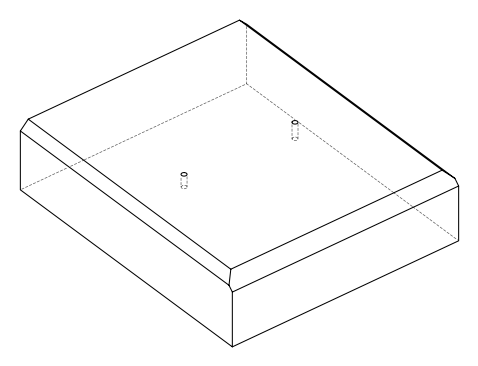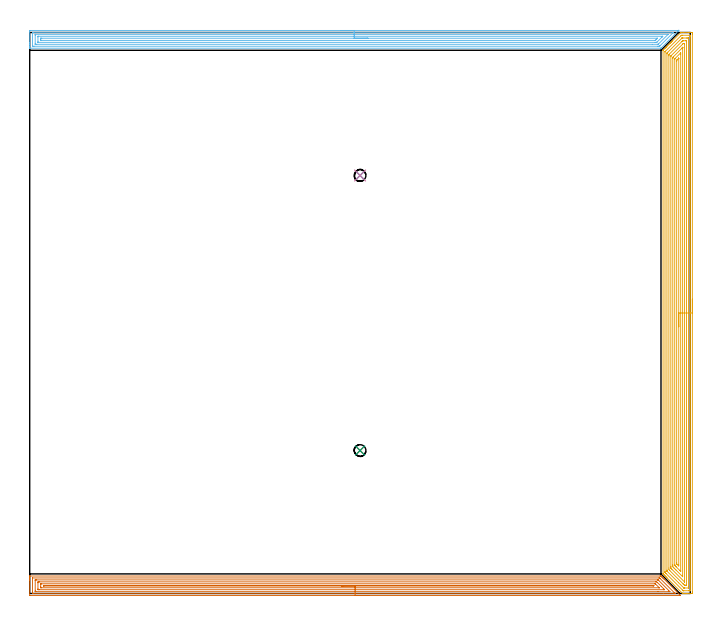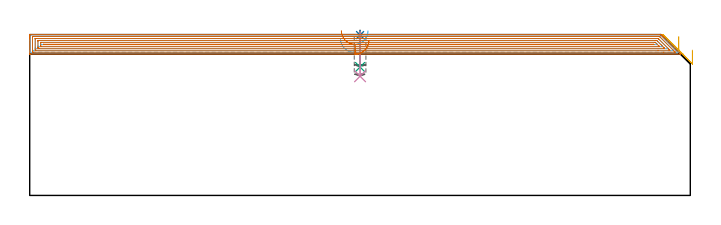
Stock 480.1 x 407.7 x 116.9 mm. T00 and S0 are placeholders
(PLAN: 7 operations, 2 tool changes, 67.5 min)
(1 SPOT_DRILL | STEP1POCKET | NXT0321_9005460120000 | 0.03 min | 0 mm3)
(2 SPOT_DRILL_1 | STEP1POCKET_1 | NXT0321_9005460120000 | 0.03 min | 0 mm3)
(3 DRILL_BLIND_HOLE_INTO_CENTER | STEP1POCKET | NXT0301_056 | 0.1 min | 1269 mm3)
(4 DRILL_BLIND_HOLE_INTO_CENTER_1 | STEP1POCKET_1 | NXT0301_056 | 0.13 min | 1643 mm3)
(5 AREA_MILL | FG_CHAMFER_SURFACE | UGT0205_001 | 25.86 min | 92480 mm3)
(6 AREA_MILL_1 | FG_CHAMFER_SURFACE_1 | UGT0205_001 | 18.87 min | 38530 mm3)
(7 AREA_MILL_2 | FG_CHAMFER_SURFACE_2 | UGT0205_001 | 22.53 min | 46734 mm3)
(TOOL NXT0321_9005460120000 | NC Spot Drill, 142deg, 12mm, Carbide, Uncoated | D12 PA142 FL30 Z2)
(TOOL NXT0301_056 | Carbide Drill 8.5mm [860.1-0850-026A1-MM 2214] | D8.5 PA140 FL47 Z2)
(TOOL UGT0205_001 | Chamfer Mill 20 x 3 x 45 deg. | D20 FL50 Z2)
(OP 1 SPOT_DRILL)
G17 G21 G94 G90
T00 M6
G54
G17 G0 G90 X240.1 Y103.9 S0 M3
G43 Z126.9 H0
G94 G81 G98 Z116.534 F250. R119.9
G80
M5
M2
(OP 2 SPOT_DRILL_1)
G17 G21 G94 G90
T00 M6
G54
G17 G0 G90 X240.1 Y303.8 S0 M3
G43 Z126.9 H0
G94 G81 G98 Z116.534 F250. R119.9
G80
M5
M2
(OP 3 DRILL_BLIND_HOLE_INTO_CENTER)
G17 G21 G94 G90
T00 M6
G54
G17 G0 G90 X240.1 Y103.9 S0 M3
G43 Z126.9 H1
G94 G81 G98 Z93.3 F250. R118.9
G80
M5
M2
(OP 4 DRILL_BLIND_HOLE_INTO_CENTER_1)
G17 G21 G94 G90
T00 M6
G54
G17 G0 G90 X240.1 Y303.8 S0 M3
G43 Z126.9 H1
G94 G81 G98 Z86.6 F250. R118.9
G80
M5
M2
(OP 5 AREA_MILL)
G17 G21 G94 G90
T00 M6
G54
G17 G0 G90 X481.6 Y213.85 S1061 M3
G43 Z126.9 H0
Z105.6
G94 G1 Y213.812 Z104.728 F250.
Y213.698 Z103.864
Y213.509 Z103.012
Y213.247 Z102.18
Y212.913 Z101.374
Y212.51 Z100.6
Y212.042 Z99.864
Y211.51 Z99.172
Y210.921 Z98.529
Y210.278 Z97.94
Y209.586 Z97.409
Y208.85 Z96.94
Y208.076 Z96.537
Y207.27 Z96.203
Y206.438 Z95.941
Y205.586 Z95.752
Y204.722 Z95.638
Y203.85 Z95.6
Y1.02
X481.599 Y0.618 Z95.601
X481.595 Y0.132 Z95.603
X481.591 Y0.009 Z95.606
X481.115 Y0. Z96.082
X477.579 Z99.615
X477.034 Z100.163
X476.695 Z100.501
X476.15 Z101.046
X475.811 Z101.384
X474.823 Z102.376
X474.499 Y0.01 Z102.7
X474.485 Y0.02 Z102.714
X474.329 Y0.171 Z102.87
X474.289 Y0.21 Z102.91
X463.161 Y11.338 Z114.037
X462.995 Y11.502 Z114.2
X462.832 Y11.667 Z114.365
X462.715 Y11.784 Z114.483
X462.553 Y11.944 Z114.642
X462.395 Y12.104 Z114.803
X462.268 Y12.231 Z114.93
X462.111 Y12.386 Z115.084
X461.958 Y12.541 Z115.24
X461.821 Y12.678 Z115.376
X461.669 Y12.829 Z115.526
X461.52 Y12.979 Z115.677
X461.375 Y13.124 Z115.823
X461.227 Y13.271 Z115.968
X461.083 Y13.416 Z116.115
X460.928 Y13.571 Z116.27
X460.785 Y13.713 Z116.41
X460.646 Y13.853 Z116.552
X460.481 Y14.018 Z116.716
X460.328 Y14.176 Z116.868
X460.304 Y14.205 Z116.89
X460.3 Y14.464 Z116.9
Y394.576
X460.304 Y394.795 Z116.889
X460.373 Y394.874 Z116.825
X460.522 Y395.022 Z116.677
X460.687 Y395.187 Z116.512
X461.375 Y395.876 Z115.821
X461.48 Y395.98 Z115.719
X461.565 Y396.065 Z115.635
X461.669 Y396.171 Z115.527
X462.111 Y396.611 Z115.088
X462.553 Y397.055 Z114.643
X462.755 Y397.256 Z114.444
X462.827 Y397.327 Z114.373
X463.437 Y397.939 Z113.759
X463.649 Y398.149 Z113.551
X463.684 Y398.184 Z113.516
X464.321 Y398.823 Z112.875
X464.54 Y399.04 Z112.66
X465.205 Y399.706 Z111.992
X465.397 Y399.897 Z111.803
X465.436 Y399.936 Z111.764
X466.089 Y400.59 Z111.108
X466.254 Y400.754 Z110.946
X466.329 Y400.829 Z110.871
X466.972 Y401.474 Z110.225
X467.111 Y401.611 Z110.089
X473.029 Y407.529 Z104.17
X473.16 Y407.656 Z104.039
X473.197 Y407.69 Z104.002
X473.837 Y407.7 Z103.363
X475.266 Z101.931
X479.074 Z98.123
X480.842 Z96.355
X481.115 Y407.697 Z96.083
X481.592 Y407.691 Z95.606
X481.595 Y407.568 Z95.603
X481.599 Y407.082 Z95.601
X481.6 Y406.592 Z95.6
Y203.85
X480.186 Z97.014
X480.185 Y2.192 Z97.015
X480.184 Y2.087 Z97.016
X480.181 Y2.035 Z97.019
X480.18 Y2.016 Z97.02
X480.146 Y2.01 Z97.054
X479.745 Y2.002 Z97.455
X479.347 Y2.001 Z97.853
X478.863 Y2. Z98.337
X475.327 Z101.873
X475.127 Y2.001 Z102.073
X475.027 Y2.002 Z102.173
X474.978 Y2.006 Z102.222
X474.955 Y2.01 Z102.245
X474.927 Y2.033 Z102.273
X474.547 Y2.404 Z102.653
X462.553 Y14.397 Z114.647
X462.04 Y14.911 Z115.16
X461.867 Y15.089 Z115.333
X461.731 Y15.231 Z115.469
X461.721 Y15.336 Z115.479
X461.715 Y15.758 Z115.485
X461.714 Y15.804 Z115.486
X461.715 Y393.637 Z115.485
X461.716 Y393.682 Z115.484
X461.719 Y393.734 Z115.481
X461.721 Y393.757 Z115.479
X461.739 Y393.779 Z115.461
X461.819 Y393.865 Z115.381
X461.942 Y393.991 Z115.258
X462.095 Y394.145 Z115.105
X473.246 Y405.296 Z103.954
X473.652 Y405.691 Z103.548
X474.044 Y405.695 Z103.156
X474.528 Y405.699 Z102.672
X479.347 Y405.7 Z97.853
X479.832 Y405.698 Z97.368
X480.068 Y405.692 Z97.132
X480.179 Y405.688 Z97.021
X480.185 Y405.342 Z97.015
Y405.296
X480.186 Y203.85 Z97.014
X478.772 Z98.429
X478.771 Y4.773
X478.767 Y4.191 Z98.433
X478.765 Y4.037 Z98.435
X478.76 Y4.01 Z98.44
X478.715 Y4.005 Z98.485
X478.651 Y4.001 Z98.549
X475.811 Z101.389
X475.622 Y4.003 Z101.578
X475.496 Y4.006 Z101.704
X475.4 Y4.011 Z101.8
X475.363 Y4.045 Z101.837
X475.21 Y4.191 Z101.99
X471.595 Y7.804 Z105.605
X463.255 Y16.145 Z113.945
X463.164 Y16.238 Z114.036
X463.143 Y16.263 Z114.057
X463.136 Y16.275 Z114.064
X463.133 Y16.297 Z114.067
X463.13 Y16.386 Z114.07
X463.129 Y16.698 Z114.071
X463.128 Y17.01 Z114.072
X463.129 Y392.207 Z114.071
X463.131 Y392.498 Z114.069
X463.133 Y392.643 Z114.067
X463.135 Y392.712 Z114.065
X463.198 Y392.789 Z114.002
X463.315 Y392.913 Z113.885
X463.437 Y393.037 Z113.763
X463.758 Y393.358 Z113.442
X473.908 Y403.509 Z103.292
X473.977 Y403.576 Z103.223
X474.044 Y403.639 Z103.156
X474.09 Y403.679 Z103.11
X474.131 Y403.69 Z103.069
X474.217 Y403.694 Z102.983
X474.391 Y403.698 Z102.809
X474.738 Y403.7 Z102.462
X477.39 Z99.81
X478.274 Z98.926
X478.463 Y403.697 Z98.737
X478.652 Y403.691 Z98.548
X478.765 Y403.686 Z98.435
X478.767 Y403.613 Z98.433
X478.769 Y403.509 Z98.431
X478.771 Y403.198 Z98.429
X478.772 Y203.85
X477.357 Z99.843
Y6.106
X477.355 Y6.048 Z99.845
X477.352 Y6.017 Z99.848
X477.349 Y6.01 Z99.851
X477.341 Y6.007 Z99.859
X477.126 Y6.003 Z100.074
X476.695 Y6. Z100.505
X476.242 Y6.001 Z100.958
X476.027 Y6.003 Z101.173
X475.919 Y6.006 Z101.281
X475.867 Y6.01 Z101.333
X475.811 Y6.048 Z101.389
X474.978 Y6.871 Z102.222
X474.927 Y6.921 Z102.273
X465.205 Y16.645 Z111.995
X465.154 Y16.698 Z112.046
X464.55 Y17.36 Z112.65
X464.543 Y18.484 Z112.657
Y390.778
X464.544 Y391.002 Z112.656
X464.549 Y391.665 Z112.651
X464.552 Y391.692 Z112.648
X464.565 Y391.708 Z112.635
X464.603 Y391.751 Z112.597
X464.745 Y391.896 Z112.455
X474.044 Y401.195 Z103.156
X474.308 Y401.455 Z102.892
X474.517 Y401.657 Z102.683
X474.553 Y401.69 Z102.647
X474.604 Y401.693 Z102.596
X474.712 Y401.697 Z102.488
X474.927 Y401.7 Z102.273
X474.949 Z102.251
X476.717 Z100.483
X477.131 Y401.695 Z100.069
X477.336 Y401.69 Z99.864
X477.351 Y401.686 Z99.849
X477.353 Y401.67 Z99.847
X477.356 Y401.633 Z99.844
X477.357 Y401.581 Z99.843
Y401.053
Y203.85
X475.943 Z101.257
X475.942 Y8.658 Z101.258
X475.941 Y8.526 Z101.259
X475.937 Y8.393 Z101.263
X475.936 Y8.375 Z101.264
X475.914 Y8.392 Z101.286
X475.868 Y8.433 Z101.332
X475.811 Y8.487 Z101.389
X466.708 Y17.591 Z110.492
X466.089 Y18.222 Z111.111
X465.964 Y18.356 Z111.236
X465.96 Y18.484 Z111.24
X465.958 Y18.616 Z111.242
X465.957 Y19.378 Z111.243
Y19.511
X465.958 Y390.242 Z111.242
X465.959 Y390.375 Z111.241
X465.964 Y390.637 Z111.236
X466.089 Y390.779 Z111.111
X466.196 Y390.894 Z111.004
X466.301 Y391.002 Z110.899
X474.34 Y399.042 Z102.86
X474.637 Y399.336 Z102.563
X474.927 Y399.621 Z102.273
X474.991 Y399.681 Z102.209
X475.045 Y399.69 Z102.155
X475.164 Y399.696 Z102.036
X475.811 Z101.389
X475.904 Y399.693 Z101.296
X475.929 Y399.691 Z101.271
X475.936 Y399.68 Z101.264
X475.938 Y399.619 Z101.262
X475.941 Y399.442 Z101.259
X475.943 Y399.176 Z101.257
Y399.042
Y203.85
X474.529 Z102.671
X474.528 Y12.635 Z102.672
X474.526 Y12.231 Z102.674
X474.525 Y12.23 Z102.675
X474.518 Y12.231 Z102.682
X469.624 Y17.123 Z107.576
X468.74 Y18.007 Z108.46
X468.264 Y18.484 Z108.936
X467.856 Y18.894 Z109.344
X467.378 Y19.378 Z109.822
X467.373 Y19.866 Z109.827
X467.372 Y20.271 Z109.828
X467.371 Y20.761 Z109.829
Y388.813
X467.372 Y389.216 Z109.828
X467.375 Y389.461 Z109.825
X467.378 Y389.582 Z109.822
X467.389 Y389.629 Z109.811
X467.417 Y389.66 Z109.783
X467.856 Y390.109 Z109.344
X474.11 Y396.362 Z103.09
X474.27 Y396.521 Z102.93
X474.524 Y396.77 Z102.676
X474.526 Y396.769 Z102.674
X474.527 Y396.767 Z102.673
X474.529 Y396.362 Z102.671
Y396.195
Y203.85
X473.115 Z104.085
Y16.698
X473.112 Y16.308 Z104.088
X473.109 Y16.115 Z104.091
X473.108 Y16.104 Z104.092
X473.1 Y16.108 Z104.1
X473.061 Y16.14 Z104.139
X473.008 Y16.191 Z104.192
X472.499 Y16.698 Z104.701
X469.819 Y19.378 Z107.381
X469.624 Y19.573 Z107.576
X468.931 Y20.271 Z108.269
X468.83 Y20.379 Z108.37
X468.792 Y20.434 Z108.408
X468.791 Y20.484 Z108.409
X468.788 Y20.695 Z108.412
X468.785 Y21.119 Z108.415
Y21.164
X468.786 Y388.322 Z108.414
X468.791 Y388.534 Z108.409
X468.792 Y388.582 Z108.408
X468.826 Y388.621 Z108.374
X468.892 Y388.69 Z108.308
X469.075 Y388.877 Z108.125
X472.986 Y392.789 Z104.214
X473.021 Y392.822 Z104.179
X473.077 Y392.872 Z104.123
X473.094 Y392.886 Z104.106
X473.108 Y392.842 Z104.092
X473.111 Y392.789 Z104.089
X473.113 Y392.695 Z104.087
X473.115 Y391.941 Z104.085
Y203.85
X471.7 Z105.5
Y20.853
X471.696 Y20.271 Z105.504
X471.693 Y19.966 Z105.507
X471.392 Y20.255 Z105.808
X471.376 Y20.271 Z105.824
X470.508 Y21.139 Z106.692
X470.484 Y21.164 Z106.716
X470.207 Y21.469 Z106.993
X470.202 Y22.058 Z106.998
X470.2 Y22.369 Z107.
Y386.847
X470.202 Y387.429 Z106.998
X470.204 Y387.506 Z106.996
X470.206 Y387.541 Z106.994
X470.226 Y387.567 Z106.974
X470.296 Y387.643 Z106.904
X470.508 Y387.86 Z106.692
X471.626 Y388.979 Z105.574
X471.652 Y389.003 Z105.548
X471.686 Y389.031 Z105.514
X471.693 Y389.034 Z105.507
X471.695 Y389.028 Z105.505
X471.699 Y389.001 Z105.501
X471.7 Y388.958 Z105.5
Y388.904
Y203.85
Y202.978 Z105.538
Y202.114 Z105.651
Y201.262 Z105.84
Y200.43 Z106.103
Y199.624 Z106.436
Y198.85 Z106.839
Y198.114 Z107.308
Y197.422 Z107.839
Y196.779 Z108.428
Y196.19 Z109.072
Y195.658 Z109.764
Y195.19 Z110.5
Y194.787 Z111.273
Y194.453 Z112.079
Y194.191 Z112.911
Y194.002 Z113.763
Y193.888 Z114.628
Y193.85 Z115.5
G0 Z126.9
M5
M2
(OP 6 AREA_MILL_1)
G17 G21 G94 G90
T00 M6
G54
G17 G0 G90 X225.85 Y409.2 S1061 M3
G43 Z126.9 H0
Z114.
G94 G1 X225.888 Z113.128 F250.
X226.002 Z112.264
X226.191 Z111.412
X226.453 Z110.58
X226.787 Z109.774
X227.19 Z109.
X227.658 Z108.264
X228.19 Z107.572
X228.779 Z106.929
X229.422 Z106.34
X230.114 Z105.808
X230.85 Z105.34
X231.624 Z104.937
X232.43 Z104.603
X233.262 Z104.341
X234.114 Z104.152
X234.978 Z104.038
X235.85 Z104.
X471.555
X471.595 Y409.198 Z103.999
X471.683 Y409.192 Z103.997
X471.685 Y409.191 Z103.999
X471.669 Y409.164 Z104.025
X471.515 Y409.014 Z104.184
X471.365 Y408.863 Z104.332
X471.22 Y408.719 Z104.478
X471.068 Y408.567 Z104.631
X470.928 Y408.426 Z104.769
X468.385 Y405.884 Z107.315
X463.504 Y401.003 Z112.195
X458.944 Y396.444 Z116.756
X458.795 Y396.304 Z116.89
X458.547 Y396.3 Z116.9
X0.185
X0.01 Y396.303 Z116.888
X0.002 Y396.438 Z116.755
X0. Y396.579 Z116.621
Y396.788 Z116.412
Y397.51 Z115.684
Y398.745 Z114.452
Y400.13 Z113.065
Y408.246 Z104.952
X0.005 Y408.863 Z104.335
X0.01 Y409.193 Z104.004
X0.29 Y409.198 Z104.001
X0.632 Y409.2 Z104.
X235.85
Y407.786 Z105.414
X467.49 Y407.785 Z105.415
X467.702 Y407.783 Z105.417
X467.809 Y407.779 Z105.421
X467.762 Y407.724 Z105.476
X467.599 Y407.552 Z105.648
X467.49 Y407.44 Z105.76
X458.048 Y397.998 Z115.202
X457.916 Y397.867 Z115.333
X457.807 Y397.764 Z115.436
X457.772 Y397.733 Z115.467
X457.735 Y397.721 Z115.479
X457.652 Y397.718 Z115.482
X457.442 Y397.715 Z115.485
X456.758 Y397.714 Z115.486
X456.549
X3.106
X2.421 Y397.715 Z115.485
X2.209 Y397.717 Z115.483
X2.063 Y397.721 Z115.479
X2.009 Y397.732 Z115.468
X2.007 Y397.762 Z115.438
X2.001 Y397.92 Z115.28
X2. Y407.116 Z106.084
X2.001 Y407.526 Z105.674
X2.005 Y407.664 Z105.536
X2.01 Y407.768 Z105.432
X2.079 Y407.779 Z105.421
X2.421 Y407.783 Z105.417
X2.63 Y407.785 Z105.415
X235.85 Y407.786 Z105.414
Y406.372 Z106.828
X463.782 Y406.371 Z106.829
X463.835 Y406.37 Z106.83
X463.913 Y406.367 Z106.833
X463.94 Y406.365 Z106.835
X463.93 Y406.341 Z106.859
X463.913 Y406.314 Z106.886
X463.878 Y406.277 Z106.923
X463.844 Y406.243 Z106.957
X456.808 Y399.208 Z113.992
X456.758 Y399.161 Z114.039
X456.728 Y399.139 Z114.061
X456.708 Y399.135 Z114.065
X456.662 Y399.132 Z114.068
X456.567 Y399.129 Z114.071
X452.472 Y399.128 Z114.072
X5.104 Y399.129 Z114.071
X4.34
X4.21 Y399.131 Z114.069
X4.079 Y399.136 Z114.064
X4.009 Y399.141 Z114.059
X4.006 Y399.189 Z114.011
X4.003 Y399.257 Z113.943
X4. Y399.461 Z113.739
Y405.574 Z107.626
X4.005 Y406.243 Z106.957
X4.008 Y406.345 Z106.855
X4.01 Y406.364 Z106.836
X4.035 Y406.367 Z106.833
X4.08 Y406.37 Z106.83
X4.21 Y406.371 Z106.829
X235.85 Y406.372 Z106.828
Y404.957 Z108.243
X459.864
X459.978 Y404.956 Z108.244
X460.023 Y404.954 Z108.246
X460.08 Y404.951 Z108.249
X460.052 Y404.912 Z108.288
X459.984 Y404.84 Z108.36
X459.647 Y404.497 Z108.703
X459.546 Y404.394 Z108.806
X455.864 Y400.713 Z112.487
X455.74 Y400.596 Z112.604
X455.696 Y400.557 Z112.643
X455.651 Y400.55 Z112.65
X455.437 Y400.546 Z112.654
X454.969 Y400.544 Z112.656
X454.547 Y400.543 Z112.657
X6.107
X6.062 Y400.544 Z112.656
X6.027 Y400.547 Z112.653
X6.011 Y400.549 Z112.651
X6.01 Y400.569 Z112.631
X6. Y401.002 Z112.198
Y404.495 Z108.705
X6.01 Y404.932 Z108.268
X6.013 Y404.951 Z108.249
X6.054 Y404.953 Z108.247
X6.138 Y404.955 Z108.245
X6.264 Y404.957 Z108.243
X6.421
X235.85
Y403.543 Z109.657
X455.864
X455.947 Y403.542 Z109.658
X456.159 Y403.536 Z109.664
X456.22 Y403.528 Z109.672
X456.205 Y403.511 Z109.689
X456.096 Y403.397 Z109.803
X455.977 Y403.276 Z109.924
X455.864 Y403.161 Z110.039
X455.452 Y402.75 Z110.45
X454.969 Y402.267 Z110.933
X454.77 Y402.071 Z111.129
X454.667 Y401.975 Z111.225
X454.653 Y401.964 Z111.236
X454.632 Y401.961 Z111.239
X454.582 Y401.959 Z111.241
X454.481 Y401.957 Z111.243
X454.075
X8.248
X8.073 Y401.959 Z111.241
X8.03 Y401.961 Z111.239
X8.014 Y401.963 Z111.237
X8.01 Y401.972 Z111.228
X8.007 Y402.032 Z111.168
X8. Y402.542 Z110.658
Y402.75 Z110.45
X8.002 Y403.414 Z109.786
X8.007 Y403.51 Z109.69
X8.01 Y403.533 Z109.667
X8.024 Y403.536 Z109.664
X8.073 Y403.539 Z109.661
X8.275 Y403.542 Z109.658
X8.681 Y403.543 Z109.657
X8.764
X235.85
X236.722 Z109.695
X237.586 Z109.809
X238.438 Z109.998
X239.27 Z110.26
X240.076 Z110.594
X240.85 Z110.997
X241.586 Z111.465
X242.278 Z111.996
X242.921 Z112.586
X243.51 Z113.229
X244.042 Z113.921
X244.51 Z114.657
X244.913 Z115.431
X245.247 Z116.237
X245.509 Z117.069
X245.698 Z117.92
X245.812 Z118.785
X245.85 Z119.657
G0 Z126.9
M5
M2
(OP 7 AREA_MILL_2)
G17 G21 G94 G90
T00 M6
G54
G17 G0 G90 X246.5 Y-1.5 S1061 M3
G43 Z126.9 H0
Z112.7
G94 G1 X246.462 Z111.828 F250.
X246.348 Z110.964
X246.159 Z110.112
X245.897 Z109.28
X245.563 Z108.474
X245.16 Z107.7
X244.692 Z106.964
X244.16 Z106.272
X243.571 Z105.629
X242.928 Z105.04
X242.236 Z104.509
X241.5 Z104.04
X240.726 Z103.637
X239.92 Z103.303
X239.088 Z103.041
X238.236 Z102.852
X237.372 Z102.738
X236.5 Z102.7
X0.62
X0.204 Y-1.496 Z102.702
X0.01 Y-1.492 Z102.706
X0. Y-1.294 Z102.903
Y9.574 Z113.769
Y10.115 Z114.312
Y10.458 Z114.654
Y10.999 Z115.195
Y11.341 Z115.536
Y12.026 Z116.225
Y12.331 Z116.531
X0.007 Y12.687 Z116.878
X0.009 Y12.697 Z116.888
X0.173 Y12.7 Z116.9
X458.084
X458.789 Y12.702 Z116.895
X458.805 Y12.693 Z116.887
X458.836 Y12.666 Z116.861
X458.978 Y12.523 Z116.721
X459.133 Y12.368 Z116.566
X459.278 Y12.224 Z116.42
X459.424 Y12.077 Z116.274
X459.57 Y11.932 Z116.129
X459.72 Y11.782 Z115.978
X459.871 Y11.63 Z115.828
X460.006 Y11.495 Z115.693
X460.162 Y11.341 Z115.536
X460.318 Y11.183 Z115.381
X460.443 Y11.058 Z115.256
X460.603 Y10.899 Z115.094
X460.765 Y10.736 Z114.934
X460.985 Y10.515 Z114.715
X472.526 Y-1.024 Z103.172
X472.995 Y-1.495 Z102.704
X472.998 Y-1.499 Z102.7
X236.5 Y-1.5
Y-0.086 Z104.114
X2.407 Y-0.085 Z104.115
X2.35
X2.021 Y-0.079 Z104.121
X2.01 Y0.028 Z104.228
X2.003 Y0.258 Z104.458
X2.001 Y0.742 Z104.942
X2. Y1.145 Z105.345
X2.001 Y10.859 Z115.059
X2.009 Y11.261 Z115.461
X2.011 Y11.28 Z115.48
X2.016 Y11.282 Z115.482
X2.04 Y11.284 Z115.484
X2.093 Y11.285 Z115.485
X2.197 Y11.286 Z115.486
X457.247 Y11.285 Z115.485
X457.665 Y11.279 Z115.479
X457.768 Y11.27 Z115.47
X457.908 Y11.136 Z115.336
X458.084 Y10.965 Z115.165
X468.308 Y0.742 Z104.942
X468.806 Y0.243 Z104.443
X469.02 Y0.023 Z104.223
X469.112 Y-0.074 Z104.126
X468.806 Y-0.084 Z104.116
X468.749 Y-0.085 Z104.115
X460.681 Y-0.086 Z104.114
X236.5
Y1.328 Z105.528
X4.494 Y1.329 Z105.529
X4.194 Y1.33 Z105.53
X4.094 Y1.332 Z105.532
X4.023 Y1.335 Z105.535
X4.01 Y1.434 Z105.634
X4.005 Y1.626 Z105.826
X4.001 Y1.816 Z106.016
Y9.574 Z113.774
X4.003 Y9.764 Z113.964
X4.009 Y9.829 Z114.029
X4.015 Y9.865 Z114.065
X4.044 Y9.866 Z114.066
X4.194 Y9.869 Z114.069
X4.787 Y9.871 Z114.071
X5.087 Y9.872 Z114.072
X456.297 Y9.871 Z114.071
X456.598 Y9.868 Z114.068
X456.683 Y9.865 Z114.065
X456.727 Y9.862 Z114.062
X456.749 Y9.842 Z114.042
X456.843 Y9.754 Z113.954
X457.026 Y9.574 Z113.774
X457.191 Y9.41 Z113.61
X464.339 Y2.262 Z106.462
X464.972 Y1.626 Z105.826
X465.232 Y1.36 Z105.56
X465.246 Y1.335 Z105.535
X465.232 Y1.334 Z105.534
X464.638 Y1.329 Z105.529
X456.644
X236.5 Y1.328 Z105.528
Y2.743 Z106.943
X6.874
X6.636 Y2.744 Z106.944
X6.125 Y2.75 Z106.95
X6.01 Y2.755 Z106.955
X6.006 Y2.957 Z107.157
X6. Y3.373 Z107.573
Y7.808 Z112.008
X6.006 Y8.24 Z112.44
X6.01 Y8.449 Z112.649
X6.222 Y8.453 Z112.653
X6.874 Y8.457 Z112.657
X7.111
X454.747
X455.404 Y8.453 Z112.653
X455.648 Y8.45 Z112.65
X456.297 Y7.852 Z112.052
X458.978 Y5.174 Z109.374
X460.759 Y3.392 Z107.592
X461.193 Y2.952 Z107.152
X461.39 Y2.75 Z106.95
X461.282 Y2.748 Z106.948
X460.765 Y2.744 Z106.944
X460.528 Y2.743 Z106.943
X236.5
Y4.157 Z108.357
X8.542
X8.302 Y4.159 Z108.359
X8.143 Y4.161 Z108.361
X8.021 Y4.164 Z108.364
X8.01 Y4.183 Z108.383
X8.008 Y4.275 Z108.475
X8.001 Y4.928 Z109.128
Y6.925 Z111.125
X8.003 Y7.006 Z111.206
X8.005 Y7.026 Z111.226
X8.008 Y7.032 Z111.232
X8.025 Y7.036 Z111.236
X8.183 Y7.04 Z111.24
X8.422 Y7.043 Z111.243
X8.542
X454.391 Y7.042 Z111.242
X454.51 Y7.041 Z111.241
X454.629 Y7.036 Z111.236
X454.655 Y7.033 Z111.233
X454.672 Y7.021 Z111.221
X454.708 Y6.99 Z111.19
X454.776 Y6.925 Z111.125
X457.425 Y4.275 Z108.475
X457.501 Y4.196 Z108.396
X457.524 Y4.168 Z108.368
X457.525 Y4.164 Z108.364
X457.509 Y4.162 Z108.362
X457.43 Y4.159 Z108.359
X457.31 Y4.157 Z108.357
X457.191
X236.5
Y5.571 Z109.771
X10.866
X10.448 Y5.573 Z109.773
X10.026 Y5.576 Z109.776
X10.01 Y5.579 Z109.779
X10.005 Y5.597 Z109.797
X10.01 Y5.621 Z109.821
X10.025 Y5.623 Z109.823
X10.074 Y5.626 Z109.826
X10.178 Y5.628 Z109.828
X452.723 Y5.629 Z109.829
X453.143 Y5.627 Z109.827
X453.558 Y5.623 Z109.823
X453.617 Y5.622 Z109.822
X453.656 Y5.578 Z109.778
X453.141 Y5.571 Z109.771
X236.5
X235.628 Z109.809
X234.763 Z109.923
X233.912 Z110.112
X233.08 Z110.374
X232.274 Z110.708
X231.5 Z111.111
X230.764 Z111.58
X230.072 Z112.111
X229.429 Z112.7
X228.84 Z113.343
X228.308 Z114.035
X227.84 Z114.771
X227.437 Z115.545
X227.103 Z116.351
X226.841 Z117.183
X226.652 Z118.035
X226.538 Z118.9
X226.5 Z119.771
G0 Z126.9
M5
M2
